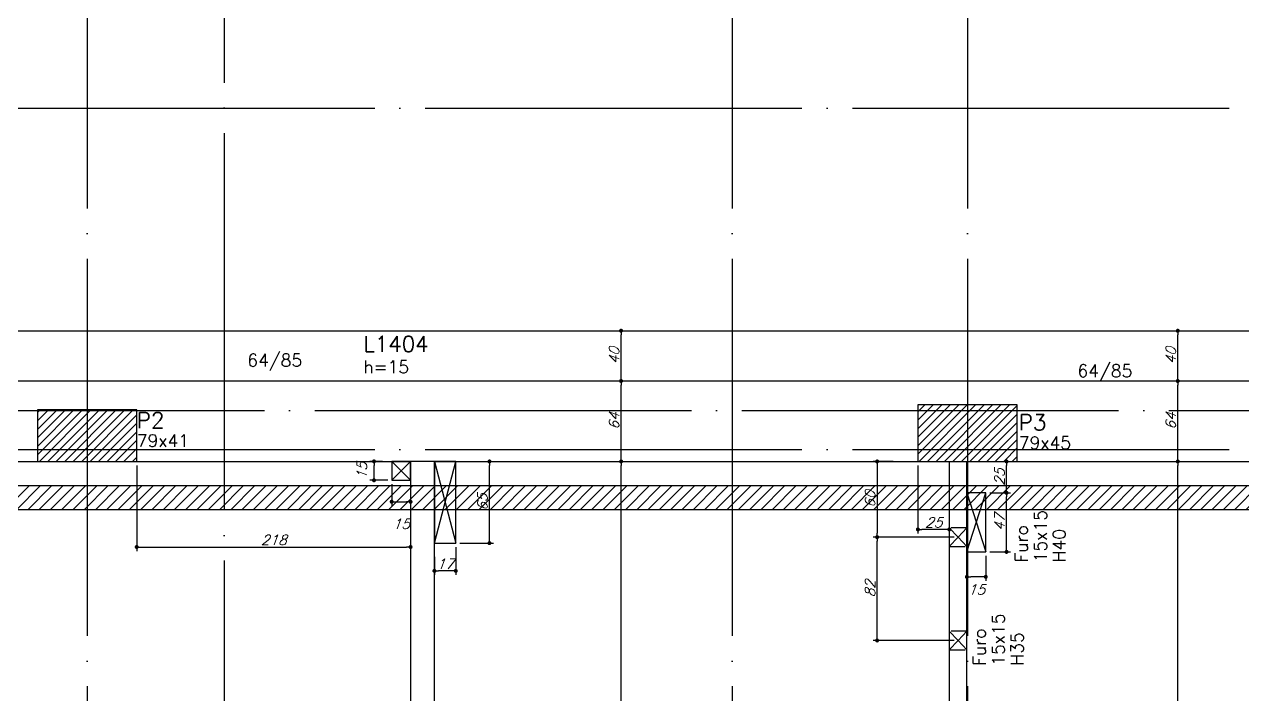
# Model space of a CAD drawing. Header units: millimetres. Extents: x -2290 to 5505, y -2157 to 2343.
# Drawn here: x -368 to 602, y 1148 to 1682 of the extents above; entities that cross this region are included whole.
import ezdxf
from ezdxf.enums import TextEntityAlignment as Align

# ---------------------------------------------------------------- set-up
doc = ezdxf.new("R2010")
doc.units = ezdxf.units.MM
doc.header["$LTSCALE"] = 50
doc.linetypes.add('EIXO', pattern=[6.8, 6, -0.4, 0, -0.4])
doc.linetypes.add('HIDDEN', pattern=[0.375, 0.25, -0.125])
for name, color, linetype in [('242', 3, 'Continuous'), ('F-COTAS', 106, 'Continuous'), ('F-COTAS-FUROS', 50, 'Continuous'), ('F-COTAS-FUROS VIGA', 50, 'Continuous'), ('F-EIXO', 12, 'EIXO'), ('F-FURO-PAREDE', 2, 'HIDDEN'), ('F-FURO-PAREDE-TEXTOS', 2, 'Continuous'), ('F-LAJES', 3, 'Continuous'), ('F-LAJES-DIM', 2, 'Continuous'), ('F-LAJES-NOME', 4, 'Continuous'), ('F-MURETA', 91, 'Continuous'), ('F-PILARES-DIM', 172, 'Continuous'), ('F-PILARES-HACH', 174, 'Continuous'), ('F-PILARES-NOME', 170, 'Continuous'), ('F-PILARES-S', 170, 'Continuous'), ('F-TEXTO', 6, 'Continuous'), ('F-VIGAS', 3, 'Continuous'), ('F-VIGAS-DIM', 2, 'Continuous'), ('F-VÃO', 1, 'Continuous')]:
    doc.layers.add(name, color=color, linetype=linetype)
doc.styles.add('CP-TEXT-INCL', font='simplex.shx', dxfattribs={"oblique": 20})
doc.styles.add('MCP', font='simplex.shx')
doc.styles.add('ROMANS', font='simplex.shx')
doc.dimstyles.new('CP-COTAS-50', dxfattribs={"dimscale": 0.64, "dimtxt": 12.5, "dimasz": 5, "dimexe": 5, "dimexo": 5, "dimgap": 2.5, "dimtad": 1, "dimdec": 1, "dimdsep": 46, "dimtxsty": 'CP-TEXT-INCL', "dimblk1": 'DOT', "dimblk2": 'DOT', "dimsah": 1, "dimcen": 9, "dimclrd": 256, "dimclre": 256, "dimclrt": 256, "dimadec": 0, "dimazin": 0, "dimtfac": 1, "dimtdec": 1, "dimtmove": 2, "dimatfit": 3, "dimldrblk": 'DOT', "dimfxl": 0, "dimtolj": 1, "dimarcsym": 0})

# ---------------------------------------------------------------- blocks, each defined once
blk = doc.blocks.new('*U41')
at = {"layer": 'F-EIXO'}
blk.add_line((0, 0), (5086.35, 0), dxfattribs=at)
at = {"layer": 'F-TEXTO', "style": 'ROMANS'}
blk.add_attdef('EIXO', text='', height=17.5, dxfattribs=at).set_placement((-28.21, 0), align=Align.MIDDLE_CENTER)
blk = doc.blocks.new('*U45')
at = {"layer": 'F-EIXO'}
blk.add_line((0, 0), (5174.35, 0), dxfattribs=at)
at = {"layer": 'F-TEXTO', "style": 'ROMANS'}
blk.add_attdef('EIXO', text='', height=17.5, dxfattribs=at).set_placement((-28.21, 0), align=Align.MIDDLE_CENTER)
blk = doc.blocks.new('*U43')
at = {"layer": 'F-EIXO'}
blk.add_line((0, 0), (0, -2861.07), dxfattribs=at)
at = {"layer": 'F-TEXTO', "style": 'ROMANS'}
blk.add_attdef('EIXO', text='', height=17.5, rotation=360, dxfattribs=at).set_placement((0, 28.21), align=Align.MIDDLE_CENTER)
blk = doc.blocks.new('*U33')
at = {"layer": 'F-EIXO'}
blk.add_line((0, 0), (0, -2861.07), dxfattribs=at)
at = {"layer": 'F-TEXTO', "style": 'ROMANS'}
blk.add_attdef('EIXO', text='', height=17.5, rotation=360, dxfattribs=at).set_placement((0, 28.21), align=Align.MIDDLE_CENTER)
blk = doc.blocks.new('*U36')
at = {"layer": 'F-EIXO'}
blk.add_line((0, 0), (0, -2861.07), dxfattribs=at)
at = {"layer": 'F-TEXTO', "style": 'ROMANS'}
blk.add_attdef('EIXO', text='', height=17.5, rotation=360, dxfattribs=at).set_placement((0, 28.21), align=Align.MIDDLE_CENTER)
blk = doc.blocks.new('*U37')
at = {"layer": 'F-EIXO'}
blk.add_line((0, 0), (0, -2961.07), dxfattribs=at)
at = {"layer": 'F-TEXTO', "style": 'ROMANS'}
blk.add_attdef('EIXO', text='', height=17.5, rotation=360, dxfattribs=at).set_placement((0, 28.21), align=Align.MIDDLE_CENTER)
blk = doc.blocks.new('*U26')
at = {"layer": 'F-EIXO'}
blk.add_line((0, 0), (5086.35, 0), dxfattribs=at)
at = {"layer": 'F-TEXTO', "style": 'ROMANS'}
blk.add_attdef('EIXO', text='', height=17.5, dxfattribs=at).set_placement((-28.21, 0), align=Align.MIDDLE_CENTER)
blk = doc.blocks.new('_DOT')
at = {"color": 0, "linetype": 'ByBlock'}
blk.add_line((-0.5, 0), (-1, 0), dxfattribs=at)
at = {"color": 0, "linetype": 'ByBlock', "const_width": 0.5}
blk.add_lwpolyline([(-0.25, 0, 1), (0.25, 0, 1)], format="xyb", close=True, dxfattribs=at)
blk = doc.blocks.new('*D122')
at = {"layer": 'DEFPOINTS', "color": 0, "linetype": 'Continuous', "transparency": 16777216}
for p in [(106.64, 1334), (106.64, 1334), (106.64, 883.5)]:
    blk.add_point(p, dxfattribs=at)
at = {"layer": 'F-COTAS', "linetype": 'Continuous', "lineweight": -2, "transparency": 16777216}
blk.add_line((106.64, 886.7), (106.64, 1330.8), dxfattribs=at)
at = {"layer": 'F-COTAS', "linetype": 'Continuous', "lineweight": -2, "transparency": 16777216, "xscale": 3.2, "yscale": 3.2, "zscale": 3.2}
for p, rotation in [((106.64, 1334), 90), ((106.64, 883.5), 270)]:
    blk.add_blockref('_DOT', p, dxfattribs=dict(at, rotation=rotation))
at = {"layer": 'F-COTAS', "linetype": 'Continuous', "transparency": 16777216, "insert": (101.04, 1108.75), "char_height": 8, "attachment_point": 5, "rotation": 90, "style": 'CP-TEXT-INCL'}
blk.add_mtext('\\A1;450.5', dxfattribs=at)
blk = doc.blocks.new('*D123')
at = {"layer": 'DEFPOINTS', "color": 0, "linetype": 'Continuous', "transparency": 16777216}
for p in [(106.64, 1398), (106.64, 1398), (106.64, 1334)]:
    blk.add_point(p, dxfattribs=at)
at = {"layer": 'F-COTAS', "linetype": 'Continuous', "lineweight": -2, "transparency": 16777216}
blk.add_line((106.64, 1337.2), (106.64, 1394.8), dxfattribs=at)
at = {"layer": 'F-COTAS', "linetype": 'Continuous', "lineweight": -2, "transparency": 16777216, "xscale": 3.2, "yscale": 3.2, "zscale": 3.2}
for p, rotation in [((106.64, 1398), 90), ((106.64, 1334), 270)]:
    blk.add_blockref('_DOT', p, dxfattribs=dict(at, rotation=rotation))
at = {"layer": 'F-COTAS', "linetype": 'Continuous', "transparency": 16777216, "insert": (101.04, 1366), "char_height": 8, "attachment_point": 5, "rotation": 90, "style": 'CP-TEXT-INCL'}
blk.add_mtext('\\A1;64', dxfattribs=at)
blk = doc.blocks.new('*D124')
at = {"layer": 'DEFPOINTS', "color": 0, "linetype": 'Continuous', "transparency": 16777216}
for p in [(106.64, 1438), (106.64, 1438), (106.64, 1398)]:
    blk.add_point(p, dxfattribs=at)
at = {"layer": 'F-COTAS', "linetype": 'Continuous', "lineweight": -2, "transparency": 16777216}
blk.add_line((106.64, 1401.2), (106.64, 1434.8), dxfattribs=at)
at = {"layer": 'F-COTAS', "linetype": 'Continuous', "lineweight": -2, "transparency": 16777216, "xscale": 3.2, "yscale": 3.2, "zscale": 3.2}
for p, rotation in [((106.64, 1438), 90), ((106.64, 1398), 270)]:
    blk.add_blockref('_DOT', p, dxfattribs=dict(at, rotation=rotation))
at = {"layer": 'F-COTAS', "linetype": 'Continuous', "transparency": 16777216, "insert": (101.04, 1418), "char_height": 8, "attachment_point": 5, "rotation": 90, "style": 'CP-TEXT-INCL'}
blk.add_mtext('\\A1;40', dxfattribs=at)
blk = doc.blocks.new('*D131')
at = {"layer": 'DEFPOINTS', "color": 0, "linetype": 'Continuous', "transparency": 16777216}
for p in [(549.9, 1334), (549.9, 1334), (549.9, 883.5)]:
    blk.add_point(p, dxfattribs=at)
at = {"layer": 'F-COTAS', "linetype": 'Continuous', "lineweight": -2, "transparency": 16777216}
blk.add_line((549.9, 886.7), (549.9, 1330.8), dxfattribs=at)
at = {"layer": 'F-COTAS', "linetype": 'Continuous', "lineweight": -2, "transparency": 16777216, "xscale": 3.2, "yscale": 3.2, "zscale": 3.2}
for p, rotation in [((549.9, 1334), 90), ((549.9, 883.5), 270)]:
    blk.add_blockref('_DOT', p, dxfattribs=dict(at, rotation=rotation))
at = {"layer": 'F-COTAS', "linetype": 'Continuous', "transparency": 16777216, "insert": (544.3, 1108.75), "char_height": 8, "attachment_point": 5, "rotation": 90, "style": 'CP-TEXT-INCL'}
blk.add_mtext('\\A1;450.5', dxfattribs=at)
blk = doc.blocks.new('*D132')
at = {"layer": 'DEFPOINTS', "color": 0, "linetype": 'Continuous', "transparency": 16777216}
for p in [(549.9, 1398), (549.9, 1398), (549.9, 1334)]:
    blk.add_point(p, dxfattribs=at)
at = {"layer": 'F-COTAS', "linetype": 'Continuous', "lineweight": -2, "transparency": 16777216}
blk.add_line((549.9, 1337.2), (549.9, 1394.8), dxfattribs=at)
at = {"layer": 'F-COTAS', "linetype": 'Continuous', "lineweight": -2, "transparency": 16777216, "xscale": 3.2, "yscale": 3.2, "zscale": 3.2}
for p, rotation in [((549.9, 1398), 90), ((549.9, 1334), 270)]:
    blk.add_blockref('_DOT', p, dxfattribs=dict(at, rotation=rotation))
at = {"layer": 'F-COTAS', "linetype": 'Continuous', "transparency": 16777216, "insert": (544.3, 1366), "char_height": 8, "attachment_point": 5, "rotation": 90, "style": 'CP-TEXT-INCL'}
blk.add_mtext('\\A1;64', dxfattribs=at)
blk = doc.blocks.new('*D133')
at = {"layer": 'DEFPOINTS', "color": 0, "linetype": 'Continuous', "transparency": 16777216}
for p in [(549.9, 1438), (549.9, 1438), (549.9, 1398)]:
    blk.add_point(p, dxfattribs=at)
at = {"layer": 'F-COTAS', "linetype": 'Continuous', "lineweight": -2, "transparency": 16777216}
blk.add_line((549.9, 1401.2), (549.9, 1434.8), dxfattribs=at)
at = {"layer": 'F-COTAS', "linetype": 'Continuous', "lineweight": -2, "transparency": 16777216, "xscale": 3.2, "yscale": 3.2, "zscale": 3.2}
for p, rotation in [((549.9, 1438), 90), ((549.9, 1398), 270)]:
    blk.add_blockref('_DOT', p, dxfattribs=dict(at, rotation=rotation))
at = {"layer": 'F-COTAS', "linetype": 'Continuous', "transparency": 16777216, "insert": (544.3, 1418), "char_height": 8, "attachment_point": 5, "rotation": 90, "style": 'CP-TEXT-INCL'}
blk.add_mtext('\\A1;40', dxfattribs=at)
blk = doc.blocks.new('*D228')
at = {"layer": 'DEFPOINTS', "color": 0, "linetype": 'Continuous', "transparency": 16777216}
for p in [(-279, 1334), (-61, 1334), (-61, 1265.91)]:
    blk.add_point(p, dxfattribs=at)
at = {"layer": 'F-COTAS', "linetype": 'Continuous', "lineweight": -2, "transparency": 16777216}
for p, q in [((-279, 1330.8), (-279, 1262.71)), ((-61, 1330.8), (-61, 1262.71)), ((-275.8, 1265.91), (-64.2, 1265.91))]:
    blk.add_line(p, q, dxfattribs=at)
at = {"layer": 'F-COTAS', "linetype": 'Continuous', "lineweight": -2, "transparency": 16777216, "xscale": 3.2, "yscale": 3.2, "zscale": 3.2, "rotation": 180}
blk.add_blockref('_DOT', (-279, 1265.91), dxfattribs=at)
at = {"layer": 'F-COTAS', "linetype": 'Continuous', "lineweight": -2, "transparency": 16777216, "xscale": 3.2, "yscale": 3.2, "zscale": 3.2}
blk.add_blockref('_DOT', (-61, 1265.91), dxfattribs=at)
at = {"layer": 'F-COTAS', "linetype": 'Continuous', "transparency": 16777216, "insert": (-170, 1271.51), "char_height": 8, "attachment_point": 5, "style": 'CP-TEXT-INCL'}
blk.add_mtext('\\A1;218', dxfattribs=at)
blk = doc.blocks.new('*D229')
at = {"layer": 'DEFPOINTS', "color": 0, "linetype": 'Continuous', "transparency": 16777216}
for p in [(343, 1334), (368, 1334), (343, 1279.9)]:
    blk.add_point(p, dxfattribs=at)
at = {"layer": 'F-COTAS', "linetype": 'Continuous', "lineweight": -2, "transparency": 16777216}
for p, q in [((343, 1330.8), (343, 1276.7)), ((368, 1330.8), (368, 1276.7)), ((364.8, 1279.9), (346.2, 1279.9))]:
    blk.add_line(p, q, dxfattribs=at)
at = {"layer": 'F-COTAS', "linetype": 'Continuous', "lineweight": -2, "transparency": 16777216, "xscale": 3.2, "yscale": 3.2, "zscale": 3.2, "rotation": 180}
blk.add_blockref('_DOT', (343, 1279.9), dxfattribs=at)
at = {"layer": 'F-COTAS', "linetype": 'Continuous', "lineweight": -2, "transparency": 16777216, "xscale": 3.2, "yscale": 3.2, "zscale": 3.2}
blk.add_blockref('_DOT', (368, 1279.9), dxfattribs=at)
at = {"layer": 'F-COTAS', "linetype": 'Continuous', "transparency": 16777216, "insert": (355.5, 1285.5), "char_height": 8, "attachment_point": 5, "style": 'CP-TEXT-INCL'}
blk.add_mtext('\\A1;25', dxfattribs=at)
blk = doc.blocks.new('*D275')
at = {"layer": 'DEFPOINTS', "color": 0, "transparency": 16777216}
for p in [(3070, 1784.04), (-1605, 1438), (3070, 1438)]:
    blk.add_point(p, dxfattribs=at)
at = {"layer": 'F-COTAS', "lineweight": -2, "transparency": 16777216}
for p, q in [((-1605, 1441.2), (-1605, 1787.24)), ((3070, 1441.2), (3070, 1787.24)), ((-1601.8, 1784.04), (3066.8, 1784.04))]:
    blk.add_line(p, q, dxfattribs=at)
at = {"layer": 'F-COTAS', "lineweight": -2, "transparency": 16777216, "xscale": 3.2, "yscale": 3.2, "zscale": 3.2, "rotation": 180}
blk.add_blockref('_DOT', (-1605, 1784.04), dxfattribs=at)
at = {"layer": 'F-COTAS', "lineweight": -2, "transparency": 16777216, "xscale": 3.2, "yscale": 3.2, "zscale": 3.2}
blk.add_blockref('_DOT', (3070, 1784.04), dxfattribs=at)
at = {"layer": 'F-COTAS', "transparency": 16777216, "insert": (732.5, 1789.64), "char_height": 8, "attachment_point": 5, "style": 'CP-TEXT-INCL'}
blk.add_mtext('\\A1;4675', dxfattribs=at)
blk = doc.blocks.new('*U438')
at = {"layer": 'F-VÃO'}
for p, q in [((0, 0), (15, 47)), ((0, 47), (15, 0))]:
    blk.add_line(p, q, dxfattribs=at)
at = {"layer": 'F-VÃO', "color": 3}
blk.add_lwpolyline([(0, 0), (15, 0), (15, 47), (0, 47)], close=True, dxfattribs=at)
blk = doc.blocks.new('*U441')
at = {"layer": 'F-VÃO'}
for p, q in [((0, 0), (17, 65)), ((0, 65), (17, 0))]:
    blk.add_line(p, q, dxfattribs=at)
at = {"layer": 'F-VÃO', "color": 3}
blk.add_lwpolyline([(0, 0), (17, 0), (17, 65), (0, 65)], close=True, dxfattribs=at)
blk = doc.blocks.new('*U429')
at = {"layer": 'F-VÃO'}
for p, q in [((0, 0), (15, 15)), ((0, 15), (15, 0))]:
    blk.add_line(p, q, dxfattribs=at)
at = {"layer": 'F-VÃO', "color": 3}
blk.add_lwpolyline([(0, 0), (15, 0), (15, 15), (0, 15)], close=True, dxfattribs=at)
blk = doc.blocks.new('*D543')
at = {"layer": 'DEFPOINTS', "color": 0, "transparency": 16777216}
for p in [(399.49, 1334), (413.56, 1334), (397, 1309)]:
    blk.add_point(p, dxfattribs=at)
at = {"layer": 'F-COTAS-FUROS', "lineweight": -2, "transparency": 16777216}
for p, q in [((402.69, 1334), (416.76, 1334)), ((413.56, 1312.2), (413.56, 1330.8)), ((400.2, 1309), (416.76, 1309))]:
    blk.add_line(p, q, dxfattribs=at)
at = {"layer": 'F-COTAS-FUROS', "lineweight": -2, "transparency": 16777216, "xscale": 3.2, "yscale": 3.2, "zscale": 3.2}
for p, rotation in [((413.56, 1334), 90), ((413.56, 1309), 270)]:
    blk.add_blockref('_DOT', p, dxfattribs=dict(at, rotation=rotation))
at = {"layer": 'F-COTAS-FUROS', "transparency": 16777216, "insert": (407.96, 1321.5), "char_height": 8, "attachment_point": 5, "rotation": 90, "style": 'CP-TEXT-INCL'}
blk.add_mtext('\\A1;25', dxfattribs=at)
blk = doc.blocks.new('*D544')
at = {"layer": 'DEFPOINTS', "color": 0, "transparency": 16777216}
for p in [(397, 1309), (413.56, 1309), (397, 1262)]:
    blk.add_point(p, dxfattribs=at)
at = {"layer": 'F-COTAS-FUROS', "lineweight": -2, "transparency": 16777216}
for p, q in [((400.2, 1309), (416.76, 1309)), ((413.56, 1265.2), (413.56, 1305.8)), ((400.2, 1262), (416.76, 1262))]:
    blk.add_line(p, q, dxfattribs=at)
at = {"layer": 'F-COTAS-FUROS', "lineweight": -2, "transparency": 16777216, "xscale": 3.2, "yscale": 3.2, "zscale": 3.2}
for p, rotation in [((413.56, 1309), 90), ((413.56, 1262), 270)]:
    blk.add_blockref('_DOT', p, dxfattribs=dict(at, rotation=rotation))
at = {"layer": 'F-COTAS-FUROS', "transparency": 16777216, "insert": (407.96, 1285.5), "char_height": 8, "attachment_point": 5, "rotation": 90, "style": 'CP-TEXT-INCL'}
blk.add_mtext('\\A1;47', dxfattribs=at)
blk = doc.blocks.new('*D545')
at = {"layer": 'DEFPOINTS', "color": 0, "transparency": 16777216}
for p in [(397, 1262), (382, 1250.64), (382, 1242.16)]:
    blk.add_point(p, dxfattribs=at)
at = {"layer": 'F-COTAS-FUROS', "lineweight": -2, "transparency": 16777216}
for p, q in [((397, 1258.8), (397, 1238.96)), ((382, 1247.44), (382, 1238.96)), ((393.8, 1242.16), (385.2, 1242.16))]:
    blk.add_line(p, q, dxfattribs=at)
at = {"layer": 'F-COTAS-FUROS', "lineweight": -2, "transparency": 16777216, "xscale": 3.2, "yscale": 3.2, "zscale": 3.2, "rotation": 180}
blk.add_blockref('_DOT', (382, 1242.16), dxfattribs=at)
at = {"layer": 'F-COTAS-FUROS', "lineweight": -2, "transparency": 16777216, "xscale": 3.2, "yscale": 3.2, "zscale": 3.2}
blk.add_blockref('_DOT', (397, 1242.16), dxfattribs=at)
at = {"layer": 'F-COTAS-FUROS', "transparency": 16777216, "insert": (389.5, 1232.05), "char_height": 8, "attachment_point": 5, "style": 'CP-TEXT-INCL'}
blk.add_mtext('\\A1;15', dxfattribs=at)
blk = doc.blocks.new('*D546')
at = {"layer": 'DEFPOINTS', "color": 0, "transparency": 16777216}
for p in [(-15.01, 1334), (1.82, 1334), (-25, 1269)]:
    blk.add_point(p, dxfattribs=at)
at = {"layer": 'F-COTAS-FUROS', "lineweight": -2, "transparency": 16777216}
for p, q in [((-11.81, 1334), (5.02, 1334)), ((1.82, 1272.2), (1.82, 1330.8)), ((-21.8, 1269), (5.02, 1269))]:
    blk.add_line(p, q, dxfattribs=at)
at = {"layer": 'F-COTAS-FUROS', "lineweight": -2, "transparency": 16777216, "xscale": 3.2, "yscale": 3.2, "zscale": 3.2}
for p, rotation in [((1.82, 1334), 90), ((1.82, 1269), 270)]:
    blk.add_blockref('_DOT', p, dxfattribs=dict(at, rotation=rotation))
at = {"layer": 'F-COTAS-FUROS', "transparency": 16777216, "insert": (-3.78, 1301.5), "char_height": 8, "attachment_point": 5, "rotation": 90, "style": 'CP-TEXT-INCL'}
blk.add_mtext('\\A1;65', dxfattribs=at)
blk = doc.blocks.new('*D547')
at = {"layer": 'DEFPOINTS', "color": 0, "transparency": 16777216}
for p in [(-42, 1261.39), (-25, 1269), (-42, 1246.91)]:
    blk.add_point(p, dxfattribs=at)
at = {"layer": 'F-COTAS-FUROS', "lineweight": -2, "transparency": 16777216}
for p, q in [((-25, 1265.8), (-25, 1243.71)), ((-42, 1258.19), (-42, 1243.71)), ((-28.2, 1246.91), (-38.8, 1246.91))]:
    blk.add_line(p, q, dxfattribs=at)
at = {"layer": 'F-COTAS-FUROS', "lineweight": -2, "transparency": 16777216, "xscale": 3.2, "yscale": 3.2, "zscale": 3.2, "rotation": 180}
blk.add_blockref('_DOT', (-42, 1246.91), dxfattribs=at)
at = {"layer": 'F-COTAS-FUROS', "lineweight": -2, "transparency": 16777216, "xscale": 3.2, "yscale": 3.2, "zscale": 3.2}
blk.add_blockref('_DOT', (-25, 1246.91), dxfattribs=at)
at = {"layer": 'F-COTAS-FUROS', "transparency": 16777216, "insert": (-33.5, 1252.51), "char_height": 8, "attachment_point": 5, "style": 'CP-TEXT-INCL'}
blk.add_mtext('\\A1;17', dxfattribs=at)
blk = doc.blocks.new('*D548')
at = {"layer": 'DEFPOINTS', "color": 0, "transparency": 16777216}
for p in [(-76, 1319), (-61, 1319), (-61, 1301.91)]:
    blk.add_point(p, dxfattribs=at)
at = {"layer": 'F-COTAS-FUROS', "lineweight": -2, "transparency": 16777216}
for p, q in [((-76, 1315.8), (-76, 1298.71)), ((-61, 1315.8), (-61, 1298.71)), ((-72.8, 1301.91), (-64.2, 1301.91))]:
    blk.add_line(p, q, dxfattribs=at)
at = {"layer": 'F-COTAS-FUROS', "lineweight": -2, "transparency": 16777216, "xscale": 3.2, "yscale": 3.2, "zscale": 3.2, "rotation": 180}
blk.add_blockref('_DOT', (-76, 1301.91), dxfattribs=at)
at = {"layer": 'F-COTAS-FUROS', "lineweight": -2, "transparency": 16777216, "xscale": 3.2, "yscale": 3.2, "zscale": 3.2}
blk.add_blockref('_DOT', (-61, 1301.91), dxfattribs=at)
at = {"layer": 'F-COTAS-FUROS', "transparency": 16777216, "insert": (-68.5, 1284.31), "char_height": 8, "attachment_point": 5, "style": 'CP-TEXT-INCL'}
blk.add_mtext('\\A1;15', dxfattribs=at)
blk = doc.blocks.new('*D549')
at = {"layer": 'DEFPOINTS', "color": 0, "transparency": 16777216}
for p in [(-90.09, 1334), (-80.23, 1334), (-76, 1319)]:
    blk.add_point(p, dxfattribs=at)
at = {"layer": 'F-COTAS-FUROS', "lineweight": -2, "transparency": 16777216}
for p, q in [((-83.43, 1334), (-93.29, 1334)), ((-90.09, 1322.2), (-90.09, 1330.8)), ((-79.2, 1319), (-93.29, 1319))]:
    blk.add_line(p, q, dxfattribs=at)
at = {"layer": 'F-COTAS-FUROS', "lineweight": -2, "transparency": 16777216, "xscale": 3.2, "yscale": 3.2, "zscale": 3.2}
for p, rotation in [((-90.09, 1334), 90), ((-90.09, 1319), 270)]:
    blk.add_blockref('_DOT', p, dxfattribs=dict(at, rotation=rotation))
at = {"layer": 'F-COTAS-FUROS', "transparency": 16777216, "insert": (-99.69, 1326.5), "char_height": 8, "attachment_point": 5, "rotation": 90, "style": 'CP-TEXT-INCL'}
blk.add_mtext('\\A1;15', dxfattribs=at)
blk = doc.blocks.new('*D598')
at = {"layer": 'DEFPOINTS', "color": 0, "transparency": 16777216}
for p in [(326.45, 1334), (310.48, 1273.75), (375, 1273.75)]:
    blk.add_point(p, dxfattribs=at)
at = {"layer": 'F-COTAS-FUROS VIGA', "lineweight": -2, "transparency": 16777216}
for p, q in [((323.25, 1334), (307.28, 1334)), ((310.48, 1330.8), (310.48, 1276.95)), ((371.8, 1273.75), (307.28, 1273.75))]:
    blk.add_line(p, q, dxfattribs=at)
at = {"layer": 'F-COTAS-FUROS VIGA', "lineweight": -2, "transparency": 16777216, "xscale": 3.2, "yscale": 3.2, "zscale": 3.2}
for p, rotation in [((310.48, 1334), 90), ((310.48, 1273.75), 270)]:
    blk.add_blockref('_DOT', p, dxfattribs=dict(at, rotation=rotation))
at = {"layer": 'F-COTAS-FUROS VIGA', "transparency": 16777216, "insert": (304.88, 1303.87), "char_height": 8, "attachment_point": 5, "rotation": 90, "style": 'CP-TEXT-INCL'}
blk.add_mtext('\\A1;60', dxfattribs=at)
blk = doc.blocks.new('*D599')
at = {"layer": 'DEFPOINTS', "color": 0, "transparency": 16777216}
for p in [(310.48, 1273.75), (375, 1273.75), (375, 1191.51)]:
    blk.add_point(p, dxfattribs=at)
at = {"layer": 'F-COTAS-FUROS VIGA', "lineweight": -2, "transparency": 16777216}
for p, q in [((371.8, 1273.75), (307.28, 1273.75)), ((310.48, 1194.71), (310.48, 1270.55)), ((371.8, 1191.51), (307.28, 1191.51))]:
    blk.add_line(p, q, dxfattribs=at)
at = {"layer": 'F-COTAS-FUROS VIGA', "lineweight": -2, "transparency": 16777216, "xscale": 3.2, "yscale": 3.2, "zscale": 3.2}
for p, rotation in [((310.48, 1273.75), 90), ((310.48, 1191.51), 270)]:
    blk.add_blockref('_DOT', p, dxfattribs=dict(at, rotation=rotation))
at = {"layer": 'F-COTAS-FUROS VIGA', "transparency": 16777216, "insert": (304.88, 1232.63), "char_height": 8, "attachment_point": 5, "rotation": 90, "style": 'CP-TEXT-INCL'}
blk.add_mtext('\\A1;82', dxfattribs=at)

msp = doc.modelspace()

# ---------------------------------------------------------------- hatches: boundary and pattern name
at = {"layer": 'F-MURETA'}
h = msp.add_hatch(dxfattribs=at)
h.set_pattern_fill('ANSI31', color=1, scale=2)
h.paths.add_polyline_path([(1109, 1295.5), (1109, 1314.5), (-1141, 1314.5), (-1141, 1295.5)])
at = {"layer": 'F-PILARES-HACH', "linetype": 'Continuous'}
h = msp.add_hatch(dxfattribs=at)
h.set_pattern_fill('ANSI31', color=256, scale=1.5, style=0)
h.paths.add_polyline_path([(343, 1334), (422, 1334), (422, 1379), (343, 1379)], flags=16)
h = msp.add_hatch(dxfattribs=at)
h.set_pattern_fill('ANSI31', color=256, scale=1.5, style=0)
h.paths.add_polyline_path([(-358, 1334), (-279, 1334), (-279, 1375), (-358, 1375)], flags=16)

# ---------------------------------------------------------------- linework, layer by layer
at = {"layer": '242', "linetype": 'Continuous'}
for p, q in [((-318.5, 1354.5), (-318.5, 1354.5)), ((382.5, 1356.5), (382.5, 1356.5))]:
    msp.add_line(p, q, dxfattribs=at)
at = {"layer": 'F-FURO-PAREDE'}
for points in [[(375, 1273.75), (382, 1266.25), (382, 1281.25), (375, 1273.75), (382, 1281.25), (368, 1281.25), (375, 1273.75), (368, 1281.25), (368, 1266.25), (375, 1273.75), (368, 1266.25), (382, 1266.25), (375, 1273.75)], [(375, 1191.505), (382, 1184.005), (382, 1199.005), (375, 1191.505), (382, 1199.005), (368, 1199.005), (375, 1191.505), (368, 1199.005), (368, 1184.005), (375, 1191.505), (368, 1184.005), (382, 1184.005), (375, 1191.505)]]:
    msp.add_lwpolyline(points, dxfattribs=at)
at = {"layer": 'F-LAJES', "linetype": 'Continuous'}
msp.add_line((-1200, 1438), (1081, 1438), dxfattribs=at)
at = {"layer": 'F-MURETA', "color": 2}
for p, q in [((1109, 1314.5), (-1141, 1314.5)), ((1109, 1314.5), (-1141, 1314.5)), ((1109, 1295.5), (-1141, 1295.5))]:
    msp.add_line(p, q, dxfattribs=at)
at = {"layer": 'F-PILARES-S', "linetype": 'Continuous'}
for points in [[(343, 1334), (422, 1334), (422, 1379), (343, 1379), (343, 1334)], [(-358, 1334), (-279, 1334), (-279, 1375), (-358, 1375), (-358, 1334)]]:
    msp.add_lwpolyline(points, dxfattribs=at)
at = {"layer": 'F-VIGAS'}
for points in [[(-318.5, 1398), (-881.5, 1398)], [(-51.5, 1398), (-318.5, 1398)], [(382.5, 1398), (-51.5, 1398)], [(1066, 1398), (382.5, 1398)], [(-869.5, 1334), (-358, 1334)], [(-279, 1334), (-61, 1334)], [(-61, 1334), (-61, 883.5)], [(-42, 1334), (-61, 1334)], [(-42, 1334), (343, 1334)], [(-42, 883.5), (-42, 1334)], [(368, 1334), (368, 883.5)], [(382, 883.5), (382, 1334)], [(422, 1334), (1109, 1334)]]:
    msp.add_lwpolyline(points, dxfattribs=at)

# ---------------------------------------------------------------- block references
at = {"layer": 'F-EIXO', "linetype": 'Continuous'}
for name, p in [('*U37', (-209.5, 1935.283)), ('*U36', (-318.5, 1835.283)), ('*U43', (195, 1835.283)), ('*U33', (382.5, 1835.283)), ('*U26', (-1749.828, 1615)), ('*U45', (-1837.782, 1374.5)), ('*U41', (-1749.828, 1343.5))]:
    msp.add_blockref(name, p, dxfattribs=at)
at = {"layer": 'F-VÃO'}
for name, p in [('*U429', (-76, 1319)), ('*U441', (-42, 1269)), ('*U438', (382, 1262))]:
    msp.add_blockref(name, p, dxfattribs=at)

# ---------------------------------------------------------------- texts
at = {"layer": 'F-FURO-PAREDE-TEXTOS', "linetype": 'Continuous', "style": 'MCP'}
for s, p in [('15x15', (445.517, 1253.75)), ('Furo', (430.517, 1253.75)), ('H40', (460.517, 1253.75)), ('15x15', (412, 1171.505)), ('Furo', (397, 1171.505)), ('H35', (427, 1171.505))]:
    msp.add_text(s, height=10, rotation=90, dxfattribs=at).set_placement(p)
at = {"layer": 'F-LAJES-DIM', "linetype": 'Continuous', "style": 'MCP'}
msp.add_text('h=15', height=10, dxfattribs=at).set_placement((-98.549, 1404.235))
at = {"layer": 'F-LAJES-NOME', "linetype": 'Continuous', "style": 'MCP'}
msp.add_text('L1404', height=12.5, dxfattribs=at).set_placement((-98.549, 1421.235))
at = {"layer": 'F-PILARES-DIM', "linetype": 'Continuous', "style": 'MCP'}
for s, p in [('79x41', (-278.958, 1345.552)), ('79x45', (423.312, 1343.87))]:
    msp.add_text(s, height=10, dxfattribs=at).set_placement(p)
at = {"layer": 'F-PILARES-NOME', "linetype": 'Continuous', "style": 'MCP'}
for s, p in [('P2', (-278.958, 1360.552)), ('P3', (423.312, 1358.87))]:
    msp.add_text(s, height=12.5, dxfattribs=at).set_placement(p)
at = {"layer": 'F-VIGAS-DIM', "linetype": 'Continuous', "style": 'MCP'}
for p in [(-190.995, 1409.54), (470, 1401.125)]:
    msp.add_text('64/85', height=10, dxfattribs=at).set_placement(p)

# ---------------------------------------------------------------- dimensions: what is measured, and where the dimension line sits
at = {"layer": 'F-COTAS'}
dim = msp.add_linear_dim(base=(3070, 1784.04), p1=(-1605, 1438), p2=(3070, 1438), dimstyle='CP-COTAS-50', override={"dimfxl": 7.5}, dxfattribs=at)
dim.commit()
dim.dimension.update_dxf_attribs({"geometry": '*D275', "text_midpoint": (732.5, 1789.64)})
at = {"layer": 'F-COTAS', "linetype": 'Continuous'}
for base, p1, p2, picture, middle in [((106.642, 1438), (106.642, 1398), (106.642, 1438), '*D124', (101.042, 1418)), ((549.896, 1438), (549.896, 1398), (549.896, 1438), '*D133', (544.296, 1418)), ((106.642, 1398), (106.642, 1334), (106.642, 1398), '*D123', (101.042, 1366)), ((549.896, 1398), (549.896, 1334), (549.896, 1398), '*D132', (544.296, 1366)), ((106.642, 1334), (106.642, 883.5), (106.642, 1334), '*D122', (101.042, 1108.75)), ((549.896, 1334), (549.896, 883.5), (549.896, 1334), '*D131', (544.296, 1108.75))]:
    dim = msp.add_linear_dim(base=base, p1=p1, p2=p2, angle=270, dimstyle='CP-COTAS-50', dxfattribs=at)
    dim.commit()
    dim.dimension.update_dxf_attribs({"geometry": picture, "text_midpoint": middle})
for base, p1, p2, picture, middle in [((-61, 1265.907), (-279, 1334), (-61, 1334), '*D228', (-170, 1271.507)), ((343, 1279.903), (368, 1334), (343, 1334), '*D229', (355.5, 1285.503))]:
    dim = msp.add_linear_dim(base=base, p1=p1, p2=p2, dimstyle='CP-COTAS-50', dxfattribs=at)
    dim.commit()
    dim.dimension.update_dxf_attribs({"geometry": picture, "text_midpoint": middle})
at = {"layer": 'F-COTAS-FUROS'}
for base, p1, p2, picture, middle in [((-90.093, 1334), (-76, 1319), (-80.226, 1334), '*D549', (-99.693, 1326.5)), ((1.825, 1334), (-25, 1269), (-15.015, 1334), '*D546', (-3.775, 1301.5)), ((413.565, 1334), (397, 1309), (399.488, 1334), '*D543', (407.965, 1321.5)), ((413.565, 1309), (397, 1262), (397, 1309), '*D544', (407.965, 1285.5))]:
    dim = msp.add_linear_dim(base=base, p1=p1, p2=p2, angle=90, dimstyle='CP-COTAS-50', override={"dimfxl": 7.5}, dxfattribs=at)
    dim.commit()
    dim.dimension.update_dxf_attribs({"geometry": picture, "text_midpoint": middle})
for base, p1, p2, picture, middle in [((-61, 1301.91), (-76, 1319), (-61, 1319), '*D548', (-68.5, 1284.31)), ((-42, 1246.907), (-25, 1269), (-42, 1261.386), '*D547', (-33.5, 1252.507))]:
    dim = msp.add_linear_dim(base=base, p1=p1, p2=p2, dimstyle='CP-COTAS-50', override={"dimfxl": 7.5}, dxfattribs=at)
    dim.commit()
    dim.dimension.update_dxf_attribs({"geometry": picture, "text_midpoint": middle})
dim = msp.add_linear_dim(base=(382, 1242.165), p1=(397, 1262), p2=(382, 1250.641), dimstyle='CP-COTAS-50', override={"dimfxl": 7.5}, dxfattribs=at)
dim.commit()
dim.dimension.update_dxf_attribs({"geometry": '*D545', "text_midpoint": (389.5, 1232.047), "dimtype": 160})
at = {"layer": 'F-COTAS-FUROS VIGA'}
for p1, picture, middle in [((326.453, 1334), '*D598', (304.878, 1303.875)), ((375, 1191.505), '*D599', (304.878, 1232.628))]:
    dim = msp.add_linear_dim(base=(310.478, 1273.75), p1=p1, p2=(375, 1273.75), angle=90, dimstyle='CP-COTAS-50', override={"dimdec": 0, "dimfxl": 7.5}, dxfattribs=at)
    dim.commit()
    dim.dimension.update_dxf_attribs({"geometry": picture, "text_midpoint": middle})

doc.saveas('drawing.dxf')
